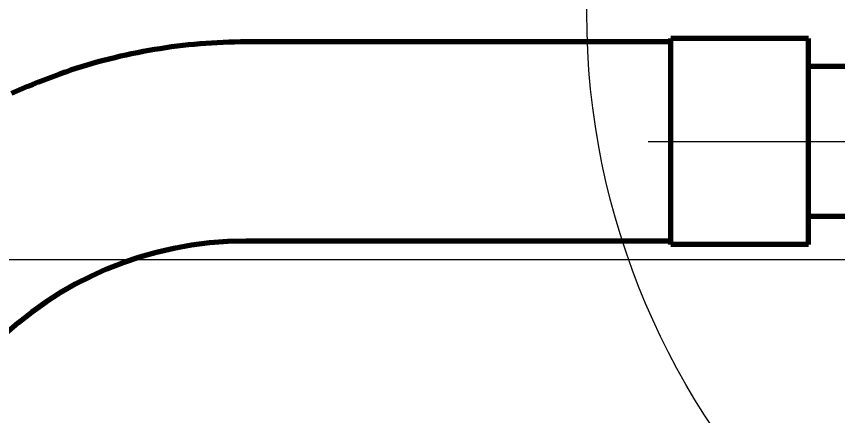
# Model space of a CAD drawing. Header units: millimetres. Extents: x 0 to 2208, y 0 to 420.
# Drawn here: x 86 to 100.34, y 230.43 to 237.41 of the extents above; entities that cross this region are included whole.
import ezdxf

# ---------------------------------------------------------------- set-up
doc = ezdxf.new("R2010")
doc.units = ezdxf.units.MM
doc.linetypes.add('IRAM-E-TRAZOS', pattern=[5, 4, -1])
doc.linetypes.add('IRAM-F-TRAZO-PUNTO', pattern=[20, 15, -2, 1, -2])
for name, color, linetype, lineweight in [('01-VISIBLE', 7, 'CONTINUOUS', 70), ('02-OCULTA', 4, 'IRAM-E-TRAZOS', 35), ('03-EJE', 1, 'IRAM-F-TRAZO-PUNTO', 18), ('04-COTA', 3, 'CONTINUOUS', 18), ('08-FINA', 5, 'CONTINUOUS', 18)]:
    doc.layers.add(name, color=color, linetype=linetype, lineweight=lineweight)
doc.styles.add('ISO3098', font='isocpeur.ttf')
doc.dimstyles.new('FLAMA-IRAM', dxfattribs={"dimtxt": 3.5, "dimasz": 3.5, "dimexe": 2, "dimexo": 1.5, "dimgap": 1, "dimtad": 1, "dimdec": 1, "dimtxsty": 'ISO3098', "dimblk": 'IRAM_FLECHA', "dimblk1": 'IRAM_FLECHA', "dimblk2": 'IRAM_FLECHA', "dimcen": 2.5, "dimclrd": 256, "dimclre": 256, "dimclrt": 256, "dimazin": 3, "dimtfac": 1, "dimtmove": 0, "dimatfit": 3, "dimlwd": 18, "dimlwe": 18})

# ---------------------------------------------------------------- blocks, each defined once
blk = doc.blocks.new('IRAM_FLECHA')
blk.add_solid([(0, 0), (-1, 0.125), (-1, -0.125)])

msp = doc.modelspace()

# ---------------------------------------------------------------- linework, layer by layer
at = {"layer": '01-VISIBLE'}
for p, q in [((97.433, 236.96), (90.013, 236.96)), ((99.833, 237.02), (97.433, 237.02)), ((101.413, 236.53), (99.833, 236.53)), ((101.613, 233.91), (99.833, 233.91)), ((97.433, 233.48), (90.013, 233.48)), ((99.833, 233.42), (97.433, 233.42))]:
    msp.add_line(p, q, dxfattribs=at)
for points in [[(90.013, 236.96), (89.912, 236.96), (89.812, 236.958), (89.711, 236.956), (89.61, 236.952), (89.51, 236.947), (89.409, 236.942), (89.309, 236.935), (89.209, 236.927), (89.108, 236.918), (89.008, 236.908), (88.908, 236.897), (88.808, 236.885), (88.708, 236.873), (88.609, 236.859), (88.509, 236.843), (88.41, 236.827), (88.311, 236.81), (88.212, 236.792), (88.113, 236.773), (88.014, 236.753), (87.916, 236.732), (87.818, 236.71), (87.72, 236.686), (87.622, 236.662), (87.525, 236.637), (87.427, 236.611), (87.33, 236.584), (87.234, 236.555), (87.138, 236.526), (87.041, 236.496), (86.946, 236.465), (86.85, 236.433), (86.755, 236.399), (86.661, 236.365), (86.566, 236.33), (86.472, 236.294), (86.379, 236.257), (86.286, 236.219), (86.193, 236.18), (86.1, 236.14), (86.009, 236.099), (85.917, 236.057)], [(97.433, 233.42), (97.433, 233.52), (97.433, 233.62), (97.433, 233.72), (97.433, 233.82), (97.433, 233.92), (97.433, 234.02), (97.433, 234.12), (97.433, 234.22), (97.433, 234.32), (97.433, 234.42), (97.433, 234.52), (97.433, 234.62), (97.433, 234.72), (97.433, 234.82), (97.433, 234.92), (97.433, 235.02), (97.433, 235.12), (97.433, 235.22), (97.433, 235.32), (97.433, 235.42), (97.433, 235.52), (97.433, 235.62), (97.433, 235.72), (97.433, 235.82), (97.433, 235.92), (97.433, 236.02), (97.433, 236.12), (97.433, 236.22), (97.433, 236.32), (97.433, 236.42), (97.433, 236.52), (97.433, 236.62), (97.433, 236.72), (97.433, 236.82), (97.433, 236.92), (97.433, 237.02)], [(99.833, 233.42), (99.833, 233.52), (99.833, 233.62), (99.833, 233.72), (99.833, 233.82), (99.833, 233.92), (99.833, 234.02), (99.833, 234.12), (99.833, 234.22), (99.833, 234.32), (99.833, 234.42), (99.833, 234.52), (99.833, 234.62), (99.833, 234.72), (99.833, 234.82), (99.833, 234.92), (99.833, 235.02), (99.833, 235.12), (99.833, 235.22), (99.833, 235.32), (99.833, 235.42), (99.833, 235.52), (99.833, 235.62), (99.833, 235.72), (99.833, 235.82), (99.833, 235.92), (99.833, 236.02), (99.833, 236.12), (99.833, 236.22), (99.833, 236.32), (99.833, 236.42), (99.833, 236.52), (99.833, 236.62), (99.833, 236.72), (99.833, 236.82), (99.833, 236.92), (99.833, 237.02)]]:
    msp.add_lwpolyline(points, dxfattribs=at)
msp.add_arc((90.013, 227.22), 6.26, 90, 180, dxfattribs=at)
at = {"layer": '02-OCULTA'}
for points in [[(97.433, 237.02), (97.433, 236.92), (97.433, 236.82), (97.433, 236.72), (97.433, 236.62), (97.433, 236.52), (97.433, 236.42), (97.433, 236.32), (97.433, 236.22), (97.433, 236.12), (97.433, 236.02), (97.433, 235.92), (97.433, 235.82), (97.433, 235.72), (97.433, 235.62), (97.433, 235.52), (97.433, 235.42), (97.433, 235.32), (97.433, 235.22), (97.433, 235.12), (97.433, 235.02), (97.433, 234.92), (97.433, 234.82), (97.433, 234.72), (97.433, 234.62), (97.433, 234.52), (97.433, 234.42), (97.433, 234.32), (97.433, 234.22), (97.433, 234.12), (97.433, 234.02), (97.433, 233.92), (97.433, 233.82), (97.433, 233.72), (97.433, 233.62), (97.433, 233.52), (97.433, 233.42)], [(97.433, 233.48), (97.433, 233.583), (97.433, 233.685), (97.433, 233.787), (97.433, 233.89), (97.433, 233.992), (97.433, 234.094), (97.433, 234.197), (97.433, 234.299), (97.433, 234.401), (97.433, 234.504), (97.433, 234.606), (97.433, 234.709), (97.433, 234.811), (97.433, 234.913), (97.433, 235.016), (97.433, 235.118), (97.433, 235.22), (97.433, 235.323), (97.433, 235.425), (97.433, 235.527), (97.433, 235.63), (97.433, 235.732), (97.433, 235.834), (97.433, 235.937), (97.433, 236.039), (97.433, 236.141), (97.433, 236.244), (97.433, 236.346), (97.433, 236.449), (97.433, 236.551), (97.433, 236.653), (97.433, 236.756), (97.433, 236.858), (97.433, 236.96)], [(97.433, 236.96), (97.433, 236.858), (97.433, 236.756), (97.433, 236.653), (97.433, 236.551), (97.433, 236.449), (97.433, 236.346), (97.433, 236.244), (97.433, 236.141), (97.433, 236.039), (97.433, 235.937), (97.433, 235.834), (97.433, 235.732), (97.433, 235.63), (97.433, 235.527), (97.433, 235.425), (97.433, 235.323), (97.433, 235.22), (97.433, 235.118), (97.433, 235.016), (97.433, 234.913), (97.433, 234.811), (97.433, 234.709), (97.433, 234.606), (97.433, 234.504), (97.433, 234.401), (97.433, 234.299), (97.433, 234.197), (97.433, 234.094), (97.433, 233.992), (97.433, 233.89), (97.433, 233.787), (97.433, 233.685), (97.433, 233.583), (97.433, 233.48)], [(99.833, 237.02), (99.833, 236.92), (99.833, 236.82), (99.833, 236.72), (99.833, 236.62), (99.833, 236.52), (99.833, 236.42), (99.833, 236.32), (99.833, 236.22), (99.833, 236.12), (99.833, 236.02), (99.833, 235.92), (99.833, 235.82), (99.833, 235.72), (99.833, 235.62), (99.833, 235.52), (99.833, 235.42), (99.833, 235.32), (99.833, 235.22), (99.833, 235.12), (99.833, 235.02), (99.833, 234.92), (99.833, 234.82), (99.833, 234.72), (99.833, 234.62), (99.833, 234.52), (99.833, 234.42), (99.833, 234.32), (99.833, 234.22), (99.833, 234.12), (99.833, 234.02), (99.833, 233.92), (99.833, 233.82), (99.833, 233.72), (99.833, 233.62), (99.833, 233.52), (99.833, 233.42)], [(99.833, 233.91), (99.833, 234.011), (99.833, 234.112), (99.833, 234.213), (99.833, 234.313), (99.833, 234.414), (99.833, 234.515), (99.833, 234.616), (99.833, 234.716), (99.833, 234.817), (99.833, 234.918), (99.833, 235.019), (99.833, 235.12), (99.833, 235.22), (99.833, 235.321), (99.833, 235.422), (99.833, 235.523), (99.833, 235.623), (99.833, 235.724), (99.833, 235.825), (99.833, 235.926), (99.833, 236.026), (99.833, 236.127), (99.833, 236.228), (99.833, 236.329), (99.833, 236.43), (99.833, 236.53)], [(99.833, 236.53), (99.833, 236.43), (99.833, 236.329), (99.833, 236.228), (99.833, 236.127), (99.833, 236.026), (99.833, 235.926), (99.833, 235.825), (99.833, 235.724), (99.833, 235.623), (99.833, 235.523), (99.833, 235.422), (99.833, 235.321), (99.833, 235.22), (99.833, 235.12), (99.833, 235.019), (99.833, 234.918), (99.833, 234.817), (99.833, 234.716), (99.833, 234.616), (99.833, 234.515), (99.833, 234.414), (99.833, 234.313), (99.833, 234.213), (99.833, 234.112), (99.833, 234.011), (99.833, 233.91)]]:
    msp.add_lwpolyline(points, dxfattribs=at)
at = {"layer": '03-EJE'}
msp.add_line((97.033, 235.22), (109.213, 235.22), dxfattribs=at)
at = {"layer": '08-FINA'}
msp.add_circle((109.013, 237.471), 13.05, dxfattribs=at)

# ---------------------------------------------------------------- dimensions: what is measured, and where the dimension line sits
at = {"layer": '04-COTA'}
msp.add_linear_dim(base=(67.813, 123.335), p1=(86.013, 123.335), p2=(102.013, 233.15), angle=90, dimstyle='FLAMA-IRAM', override={"dimlfac": 5}, dxfattribs=at).render()

doc.saveas('drawing.dxf')
